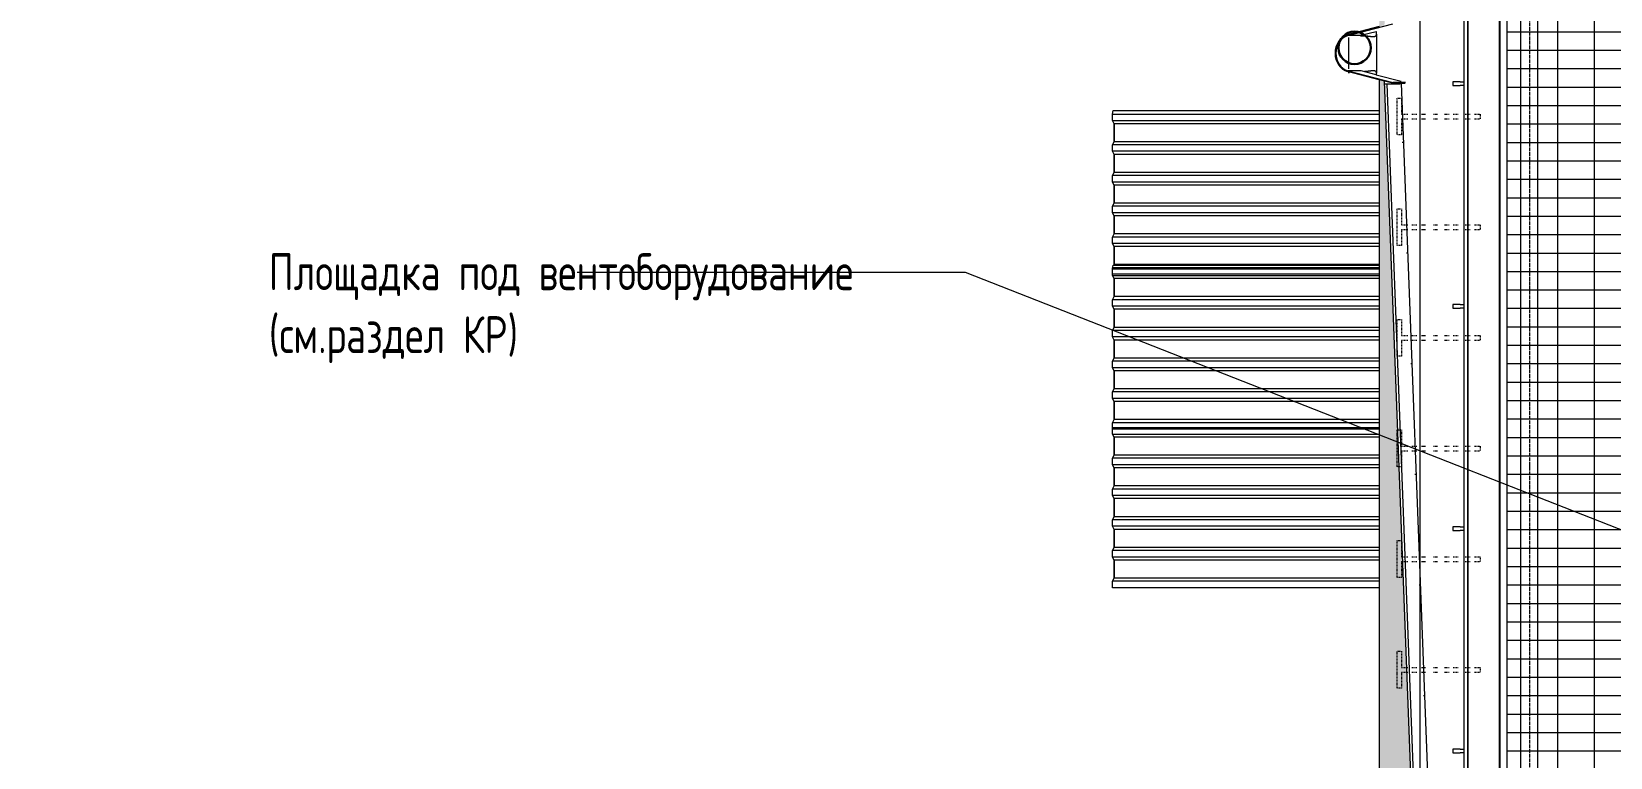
# Model space of a CAD drawing. Header units: millimetres. Extents: x -10178924 to 11692288, y -947381 to 58396.
# Drawn here: x 37725 to 46286, y -540335 to -536399 of the extents above; entities that cross this region are included whole.
import ezdxf

# ---------------------------------------------------------------- set-up
doc = ezdxf.new("R2010")
doc.units = ezdxf.units.MM
for name, pattern in [('ADSK_Линия сетки', [25, 20, -2.5, 0, -2.5]), ('ADSK_Скрыто', [6, 3, -3]), ('ADSK_Штриховая_ш3 п1_5', [4.5, 3, -1.5])]:
    doc.linetypes.add(name, pattern=pattern)
for name, color, linetype, lineweight in [('Аннотация', 7, 'Continuous', 18), ('Антураж', 7, 'Continuous', 18), ('Крыша', 7, 'Continuous', 9), ('Крыша штриховка', 7, 'Continuous', 9), ('Обобщенные модели', 7, 'Continuous', 18), ('Ограждение', 7, 'Continuous', 9), ('Оси', 253, 'Continuous', 9), ('Перекрытие штриховка', 7, 'Continuous', 18), ('Узлы', 7, 'Continuous', 18)]:
    doc.layers.add(name, color=color, linetype=linetype, lineweight=lineweight)
doc.layers.add('Линии', color=7, linetype='Continuous', lineweight=9, true_color=0x00a600)
doc.styles.add('GOST Common_3', font='GOST_Common.ttf', dxfattribs={"width": 0.8, "height": 350})

# ---------------------------------------------------------------- blocks, each defined once
blk = doc.blocks.new('Водосток - Тип 1 _карниз больше 490мм_-5178134-План кровли АР')
at = {"layer": 'Обобщенные модели'}
for p, q in [((18.8, 405), (25.9, 405)), ((42.4, 405), (125, 405)), ((125, 405), (212.8, 405)), ((229.4, 405), (231.2, 405)), ((125, 255), (18.8, 255)), ((231.2, 255), (125, 255))]:
    blk.add_line(p, q, dxfattribs=at)
for points in [[(24.8, 403.9), (23.1, 404.7), (21.1, 405), (18.8, 405)], [(231.2, 405), (230.5, 405), (229.9, 405), (229.3, 404.9)]]:
    blk.add_open_spline(points, degree=3, dxfattribs=at)
for points, knots in [([(18.8, 255), (21.1, 255), (25.1, 255.7), (28.9, 258.6), (30.8, 262.1), (31.6, 264.9), (32, 267.4), (32.1, 269.4), (32.2, 271.5), (32.2, 273.8), (32.1, 276.2), (31.9, 278.7), (31.6, 281.4), (31.3, 284.1), (31, 287), (30.6, 289.9), (30.2, 292.9), (29.8, 296), (29.4, 299.2), (29, 302.4), (28.7, 305.7), (28.3, 310.2), (27.9, 315.1), (27.7, 319), (27.6, 320.5)], [-1, -1, -1, -1, -0.9411765, -0.8823529, -0.8529412, -0.8235294, -0.8088235, -0.7941176, -0.7794118, -0.7647059, -0.75, -0.7352941, -0.7205882, -0.7058824, -0.6911765, -0.6764706, -0.6617647, -0.6470588, -0.6323529, -0.6176471, -0.6029412, -0.5882353, -0.5588235, -0.5395931, -0.5395931, -0.5395931, -0.5395931]), ([(222.3, 341.4), (222.3, 340), (222.6, 333.8), (222.6, 325.2), (222.2, 315.9), (221.7, 310.2), (221.3, 305.7), (221, 302.4), (220.6, 299.2), (220.2, 296), (219.8, 292.9), (219.4, 289.9), (219, 286.9), (218.7, 284.1), (218.4, 281.4), (218.1, 278.7), (217.9, 276.2), (217.8, 273.8), (217.8, 271.5), (217.9, 269.4), (218, 267.3), (218.4, 264.9), (219.2, 262.1), (221.1, 258.5), (224.9, 255.7), (228.9, 255), (231.2, 255)], [-0.5476868, -0.5476868, -0.5476868, -0.5476868, -0.5294118, -0.4705882, -0.4411765, -0.4117647, -0.3970588, -0.3823529, -0.3676471, -0.3529412, -0.3382353, -0.3235294, -0.3088235, -0.2941176, -0.2794118, -0.2647059, -0.25, -0.2352941, -0.2205882, -0.2058824, -0.1911765, -0.1764706, -0.1470588, -0.1176471, -0.0588235, 0, 0, 0, 0])]:
    blk.add_open_spline(points, degree=3, knots=knots, dxfattribs=at)
blk = doc.blocks.new('Roof Cladding - 833x50mm-3052852-План кровли АР')
at = {"layer": 'Обобщенные модели'}
for p, q in [((43585.6, 27677.1), (43589.8, 27697.1)), ((43585.6, 27642.1), (43585.6, 27677.1)), ((43585.6, 27677.1), (45031.9, 27677.1)), ((43589.8, 27697.1), (45031.9, 27697.1)), ((43595.7, 27625.1), (43585.6, 27642.1)), ((43585.6, 27642.1), (45031.9, 27642.1)), ((43595.7, 27527.4), (43595.7, 27625.1)), ((45031.9, 27625.1), (43595.7, 27625.1)), ((43585.6, 27510.4), (43595.7, 27527.4)), ((43585.6, 27475.4), (43585.6, 27510.4)), ((45031.9, 27510.4), (43585.6, 27510.4)), ((45031.9, 27527.4), (43595.7, 27527.4)), ((43595.7, 27458.4), (43585.6, 27475.4)), ((45031.9, 27475.4), (43585.6, 27475.4)), ((43595.7, 27360.7), (43595.7, 27458.4)), ((45031.9, 27458.4), (43595.7, 27458.4)), ((43585.6, 27343.7), (43595.7, 27360.7)), ((43585.6, 27308.7), (43585.6, 27343.7)), ((45031.9, 27343.7), (43585.6, 27343.7)), ((45031.9, 27360.7), (43595.7, 27360.7)), ((43595.7, 27291.7), (43585.6, 27308.7)), ((45031.9, 27308.7), (43585.6, 27308.7)), ((43595.7, 27194), (43595.7, 27291.7)), ((45031.9, 27291.7), (43595.7, 27291.7)), ((43585.6, 27177), (43595.7, 27194)), ((43585.6, 27142), (43585.6, 27177)), ((45031.9, 27177), (43585.6, 27177)), ((43595.7, 27125), (43585.6, 27142)), ((45031.9, 27142), (43585.6, 27142)), ((45031.9, 27194), (43595.7, 27194)), ((43595.7, 27027.3), (43595.7, 27125)), ((45031.9, 27125), (43595.7, 27125)), ((43585.6, 27010.3), (43595.7, 27027.3)), ((43585.6, 26975.3), (43585.6, 27010.3)), ((45031.9, 27010.3), (43585.6, 27010.3)), ((43595.7, 26958.3), (43585.6, 26975.3)), ((45031.9, 26975.3), (43585.6, 26975.3)), ((45031.9, 27027.3), (43595.7, 27027.3)), ((43595.7, 26860.6), (43595.7, 26958.3)), ((45031.9, 26958.3), (43595.7, 26958.3)), ((43585.6, 26843.6), (43587.7, 26847.1)), ((43585.6, 26808.6), (43585.6, 26843.6)), ((45031.9, 26843.6), (43585.6, 26843.6)), ((45031.9, 26808.6), (43585.6, 26808.6)), ((43593.6, 26857.1), (43595.7, 26860.6)), ((45031.9, 26860.6), (43595.7, 26860.6))]:
    blk.add_line(p, q, dxfattribs=at)
blk = doc.blocks.new('Roof Cladding - 833x50mm-V23-План кровли АР')
at = {"layer": 'Обобщенные модели'}
for p, q in [((43585.6, 26802.1), (43585.6, 26837.1)), ((43585.6, 26837.1), (45031.9, 26837.1)), ((43595.7, 26785.1), (43585.6, 26802.1)), ((43585.6, 26802.1), (45031.9, 26802.1)), ((43587.7, 26847.1), (43589.8, 26857.1)), ((43589.8, 26857.1), (45031.9, 26857.1)), ((43595.7, 26687.4), (43595.7, 26785.1)), ((45031.9, 26785.1), (43595.7, 26785.1)), ((43585.6, 26670.4), (43595.7, 26687.4)), ((43585.6, 26635.4), (43585.6, 26670.4)), ((45031.9, 26670.4), (43585.6, 26670.4)), ((43595.7, 26618.4), (43585.6, 26635.4)), ((45031.9, 26635.4), (43585.6, 26635.4)), ((45031.9, 26687.4), (43595.7, 26687.4)), ((43595.7, 26520.7), (43595.7, 26618.4)), ((45031.9, 26618.4), (43595.7, 26618.4)), ((43585.6, 26503.7), (43595.7, 26520.7)), ((43585.6, 26468.7), (43585.6, 26503.7)), ((45031.9, 26503.7), (43585.6, 26503.7)), ((43595.7, 26451.7), (43585.6, 26468.7)), ((45031.9, 26468.7), (43585.6, 26468.7)), ((45031.9, 26520.7), (43595.7, 26520.7)), ((43595.7, 26354), (43595.7, 26451.7)), ((45031.9, 26451.7), (43595.7, 26451.7)), ((43585.6, 26337), (43595.7, 26354)), ((43585.6, 26302), (43585.6, 26337)), ((45031.9, 26337), (43585.6, 26337)), ((43595.7, 26285), (43585.6, 26302)), ((45031.9, 26302), (43585.6, 26302)), ((45031.9, 26354), (43595.7, 26354)), ((43595.7, 26187.3), (43595.7, 26285)), ((45031.9, 26285), (43595.7, 26285)), ((43585.6, 26170.3), (43595.7, 26187.3)), ((43585.6, 26135.3), (43585.6, 26170.3)), ((45031.9, 26170.3), (43585.6, 26170.3)), ((43595.7, 26118.3), (43585.6, 26135.3)), ((45031.9, 26135.3), (43585.6, 26135.3)), ((45031.9, 26187.3), (43595.7, 26187.3)), ((43595.7, 26020.6), (43595.7, 26118.3)), ((45031.9, 26118.3), (43595.7, 26118.3)), ((43585.6, 26003.6), (43595.7, 26020.6)), ((43585.6, 25968.6), (43585.6, 26003.6)), ((45031.9, 26003.6), (43585.6, 26003.6)), ((45031.9, 25968.6), (43585.6, 25968.6)), ((45031.9, 26020.6), (43595.7, 26020.6))]:
    blk.add_line(p, q, dxfattribs=at)
blk = doc.blocks.new('Roof Cladding - 833x50mm-V24-План кровли АР')
at = {"layer": 'Обобщенные модели'}
for p, q in [((43585.6, 25942.1), (43585.6, 25977.1)), ((43585.6, 25977.1), (45031.9, 25977.1)), ((43595.7, 25925.1), (43585.6, 25942.1)), ((43585.6, 25942.1), (45031.9, 25942.1)), ((43595.7, 25827.4), (43595.7, 25925.1)), ((45031.9, 25925.1), (43595.7, 25925.1)), ((43585.6, 25810.4), (43595.7, 25827.4)), ((43585.6, 25775.4), (43585.6, 25810.4)), ((45031.9, 25810.4), (43585.6, 25810.4)), ((43595.7, 25758.4), (43585.6, 25775.4)), ((45031.9, 25775.4), (43585.6, 25775.4)), ((45031.9, 25827.4), (43595.7, 25827.4)), ((43595.7, 25660.7), (43595.7, 25758.4)), ((45031.9, 25758.4), (43595.7, 25758.4)), ((43585.6, 25643.7), (43595.7, 25660.7)), ((43585.6, 25608.7), (43585.6, 25643.7)), ((45031.9, 25643.7), (43585.6, 25643.7)), ((43595.7, 25591.7), (43585.6, 25608.7)), ((45031.9, 25608.7), (43585.6, 25608.7)), ((45031.9, 25660.7), (43595.7, 25660.7)), ((43595.7, 25494), (43595.7, 25591.7)), ((45031.9, 25591.7), (43595.7, 25591.7)), ((43585.6, 25477), (43595.7, 25494)), ((43585.6, 25442), (43585.6, 25477)), ((45031.9, 25477), (43585.6, 25477)), ((43595.7, 25425), (43585.6, 25442)), ((45031.9, 25442), (43585.6, 25442)), ((45031.9, 25494), (43595.7, 25494)), ((43595.7, 25327.3), (43595.7, 25425)), ((45031.9, 25425), (43595.7, 25425)), ((43585.6, 25310.3), (43595.7, 25327.3)), ((43585.6, 25275.3), (43585.6, 25310.3)), ((45031.9, 25310.3), (43585.6, 25310.3)), ((43595.7, 25258.3), (43585.6, 25275.3)), ((45031.9, 25275.3), (43585.6, 25275.3)), ((45031.9, 25327.3), (43595.7, 25327.3)), ((43595.7, 25160.6), (43595.7, 25258.3)), ((45031.9, 25258.3), (43595.7, 25258.3)), ((43585.6, 25143.6), (43595.7, 25160.6)), ((43585.6, 25108.6), (43585.6, 25143.6)), ((45031.9, 25143.6), (43585.6, 25143.6)), ((45031.9, 25108.6), (43585.6, 25108.6)), ((45031.9, 25160.6), (43595.7, 25160.6))]:
    blk.add_line(p, q, dxfattribs=at)
blk = doc.blocks.new('Ограждение - 20 доп поручень 300-1864261-План кровли АР')
at = {"layer": 'Ограждение'}
for p, q in [((-60, 10), (-40, 10)), ((-60, 10), (-60, -10)), ((0, 10), (-40, 10)), ((0, -10), (0, 10)), ((-40, -10), (-60, -10)), ((-40, -10), (0, -10))]:
    blk.add_line(p, q, dxfattribs=at)
blk = doc.blocks.new('Ограждение - Ограждение-2940136-План кровли АР')
at = {"rotation": 180}
for p in [(45431.9, 27841.7), (45431.9, 26635.4), (45431.9, 25429.1), (45431.9, 24222.9)]:
    blk.add_blockref('Ограждение - 20 доп поручень 300-1864261-План кровли АР', p, dxfattribs=at)
blk = doc.blocks.new('Тип верхнего поручня - Верхний поручень_Внутренний_-2940138-План кровли АР')
at = {"layer": 'Ограждение'}
for p, q in [((45491.9, 20538.2), (45491.9, 38698.2)), ((45511.9, 38698.2), (45511.9, 20528.2))]:
    blk.add_line(p, q, dxfattribs=at)
blk = doc.blocks.new('Тип верхнего поручня - Верхний поручень_Внутренний_-V31-План кровли АР')
at = {"layer": 'Ограждение'}
for p, q in [((45491.9, 20538.2), (45491.9, 38698.2)), ((45511.9, 20528.2), (45511.9, 38698.2))]:
    blk.add_line(p, q, dxfattribs=at)
blk = doc.blocks.new('Антураж 5 - Антураж 5-5657084-План кровли АР')
at = {"layer": 'Антураж'}
for p, q in [((45031.9, 28151.9), (44860.1, 28107.3)), ((44861.2, 28102.4), (45105.3, 28165.8)), ((44932.8, 28102.4), (44861.2, 28102.4)), ((45015.8, 28124), (44932.8, 28102.4)), ((45015.8, 28124.6), (45015.8, 28104.8)), ((44861.2, 27912.2), (45105.3, 27848.8)), ((44932.8, 27912.2), (44861.2, 27912.2)), ((45015.8, 27890.6), (44934.2, 27911.8)), ((45031.9, 27862.7), (44860.1, 27907.3)), ((45015.8, 27904.5), (45015.8, 27890)), ((45015.8, 27890), (45151, 27854.9)), ((45104.3, 27843.9), (45060.3, 27855.3)), ((45060.9, 27840.8), (45075.8, 27841.6)), ((45353.2, 20578.4), (45075.8, 27841.6)), ((45075.8, 27841.6), (45145.1, 27841.6)), ((45105.3, 27848.8), (45104.3, 27843.9)), ((45104.3, 27843.9), (45173.5, 27843.9)), ((45174.5, 27848.8), (45105.3, 27848.8)), ((45151.5, 27843.9), (45420, 20813))]:
    blk.add_line(p, q, dxfattribs=at)
for major_axis, start_param, end_param in [((0, 103.5), 0.260302, 2.881291), ((0, 98.5), 0.261202, 2.88039)]:
    blk.add_ellipse((44883.5, 28007.3), major_axis=major_axis, ratio=0.87865, start_param=start_param, end_param=end_param, dxfattribs=at)
blk = doc.blocks.new('Ограждение - Ограждение-5946517-План кровли АР')
at = {"layer": 'Ограждение'}
for p, q in [((45686.6, 29195.8), (45686.6, 22139.5)), ((45726.6, 29195.8), (45686.6, 29195.8)), ((49113.6, 29195.8), (45726.6, 29195.8)), ((45726.6, 22139.5), (45726.6, 29195.8)), ((45726.6, 29195.8), (45726.6, 29155.8)), ((49113.6, 29155.8), (49113.6, 29195.8)), ((45726.6, 29155.8), (49113.6, 29155.8)), ((49121.1, 29188.3), (49113.6, 29188.3)), ((49113.6, 29163.3), (49121.1, 29163.3)), ((49113.6, 29155.8), (49113.6, 22099.5)), ((49153.6, 29155.8), (49113.6, 29155.8)), ((49121.1, 29163.3), (49121.1, 29188.3)), ((49121.1, 29163.3), (49121.1, 29155.8)), ((49146.1, 29163.3), (49121.1, 29163.3)), ((49146.1, 29155.8), (49146.1, 29163.3)), ((49153.6, 22099.5), (49153.6, 29155.8)), ((49113.6, 22139.5), (45686.6, 22139.5)), ((45686.6, 22139.5), (45726.6, 22139.5)), ((45686.6, 22139.5), (45686.6, 22099.5)), ((45686.6, 22099.5), (49113.6, 22099.5)), ((49113.6, 22099.5), (49113.6, 22139.5)), ((49113.6, 22099.5), (49153.6, 22099.5))]:
    blk.add_line(p, q, dxfattribs=at)
blk = doc.blocks.new('Кровля')
at = {"layer": 'Крыша штриховка'}
h = blk.add_hatch(dxfattribs=at)
h.set_pattern_fill('FP_26', color=256, style=0, pattern_type=2)
h.set_pattern_definition([(0, (10149.95, 0), (0, 600), [])])
h.paths.add_polyline_path([(50445.1, 13616.2), (50445.1, 28998.9), (50422.8, 28998.9), (50422.8, 13648.2)])
h.paths.add_polyline_path([(50337, 13771), (50337, 28998.9), (50104.5, 28998.9), (50104.5, 30398.9), (50337, 30398.9), (50337, 38618.7), (50388.4, 38618.7), (46293.6, 42523), (46410, 39476.8), (47180.4, 39476.3), (47182.9, 39472.4), (47182.9, 39450.4), (47178.5, 39446.8), (47050.3, 39446.8), (47050.3, 39023), (47027.3, 39023), (47027.3, 39446.8), (46694.4, 39446.8), (46694.4, 39023), (46671.4, 39023), (46671.4, 39446.8), (46411.1, 39446.8), (46427.3, 39022.4), (47180.4, 39021.9), (47182.9, 39018.8), (47182.9, 38996), (47178.5, 38992.4), (46428.5, 38992.4), (46446.3, 38524.7), (47985.3, 38524.7), (47985.3, 39444.6), (48379.4, 39444.6), (48379.4, 38524.7), (48641.7, 38524.7), (48641.7, 39444.6), (49035.8, 39444.6), (49035.8, 38044.6), (48823.1, 38044.6), (48822.4, 34256), (47001.5, 34256), (47001.5, 32933.2), (46607.4, 32933.2), (46607.4, 34256), (46503.4, 34256), (46437.7, 32535), (49329.1, 32535), (49329.1, 30515), (46394.7, 30515), (46394.7, 29513.3), (46322.3, 29513.3), (46310.1, 29195.8), (46545.3, 29195.8), (46545.3, 30398.9), (46939.5, 30398.9), (46939.5, 29195.8), (47156.4, 29195.8), (47156.4, 30398.9), (47550.5, 30398.9), (47550.5, 29195.8), (47804.3, 29195.8), (47804.3, 30398.9), (48198.4, 30398.9), (48198.4, 29195.8), (48419.1, 29195.8), (48419.1, 30398.9), (48813.2, 30398.9), (48813.2, 29195.8), (49072.1, 29195.8), (49072.1, 30332), (49466.2, 30332), (49466.2, 28932), (49153.6, 28932), (49152.9, 22099.5), (46490.2, 22099.5), (46599.2, 19245.6), (46596.8, 19245.6), (46510.4, 19250.8), (50313.4, 13804.7)])
h.paths.add_polyline_path([(48169.6, 20770), (47066.7, 20770), (47066.7, 21869.8), (48169.6, 21869.8), (48169.6, 21282)])
h.paths.add_polyline_path([(45420, 20812.3), (45151, 27843.9), (45104.3, 27843.9), (45060.3, 27854.9), (45060.9, 27840.8), (45078.7, 27841.6), (45145.1, 27841.4), (45413.2, 20822), (45419.2, 20813.5)])
h.paths.add_polyline_path([(50196.7, 21550.5), (48565.6, 21551), (48562.4, 21554.9), (48560.5, 21561.6), (48560.5, 21569.4), (48562.4, 21576.1), (48565.6, 21580), (48567.4, 21580.5), (48628.5, 21580.5), (48628.5, 22005), (48565.6, 22005.5), (48562.4, 22009.3), (48560.5, 22016.1), (48560.5, 22023.8), (48562.4, 22030.6), (48565.6, 22034.4), (48567.4, 22035), (50203.6, 22034.4), (50206.8, 22030.6), (50208.9, 22019.9), (50206.8, 22009.3), (50201.7, 22005), (50073.5, 22005), (50073.5, 21581.1), (50050.5, 21581.1), (50050.5, 22005), (49717.6, 22005), (49717.6, 21581.1), (49694.6, 21581.1), (49694.6, 22005), (49361.8, 22005), (49361.8, 21581.1), (49338.8, 21581.1), (49338.8, 22005), (49005.9, 22005), (49005.9, 21582), (48982.9, 21582), (48982.9, 22005), (48651.5, 22005), (48651.5, 21580.5), (50203.6, 21580), (50206.8, 21576.1), (50208.9, 21565.5), (50206.8, 21554.9), (50201.7, 21550.5), (50198.1, 21550.5)])
h.paths.add_polyline_path([(49415.1, 26660), (49410.9, 26660.4), (49410.9, 28046.6), (50279.6, 28046.6), (50279.6, 26660), (49776.5, 26660)])
h.paths.add_polyline_path([(45060.5, 28159.3), (45092.9, 28167.7), (45060.9, 28168.5), (45060.5, 28159.8)])
h.paths.add_polyline_path([(45151.7, 28170.7), (45437, 35643.4), (45286.9, 39575.5), (45286.9, 39545), (45281.6, 39545), (45430.6, 35643.1), (45145.3, 28170.7), (45151.2, 28170.7)])
h.paths.add_polyline_path([(49946, 28932), (49704.7, 28932), (49704.7, 30332), (50098.9, 30332), (50098.9, 28932), (49957.1, 28932)])
h.paths.add_polyline_path([(50445.1, 30398.9), (50445.1, 38564.7), (50422.8, 38586), (50422.8, 30398.9)])
h.paths.add_polyline_path([(46381.9, 30913.3), (46381.9, 30914), (46380.2, 30913.3)])
h.paths.add_polyline_path([(47558.2, 32831.5), (47284.6, 32831.5), (47284.6, 34030), (48477.1, 34030), (48477.1, 32831.5), (47608.3, 32831.5)])
h.paths.add_polyline_path([(45060.9, 37345), (45281.3, 37345), (45252.7, 38095), (45031.9, 38095), (45031.9, 37345)])
h.paths.add_polyline_path([(47763.1, 38544.6), (47398.4, 38544.6), (47398.4, 39944.6), (47792.5, 39944.6), (47792.5, 38544.6), (47764.8, 38544.6)])
h.paths.add_polyline_path([(45281.2, 39595), (45286.1, 39595), (45151.1, 43118.1), (45145.2, 43117.9), (45279.7, 39595)])
h.paths.add_polyline_path([(45067.7, 43118), (45078.7, 43118.4), (45103, 43118.4), (45067.3, 43127.7), (45067.6, 43118.1)])
h.paths.add_polyline_path([(45176.8, 43440.6), (45181.9, 43442), (45215.3, 43551.1), (45209.9, 43556.2), (45175.9, 43444.9), (45176.5, 43442)])
at = {"layer": 'Перекрытие штриховка', "lineweight": 9, "true_color": 0x787878}
h = blk.add_hatch(dxfattribs=at)
h.set_pattern_fill('FP_52', color=8, style=0, pattern_type=2)
h.set_pattern_definition([(0, (0, 0), (0, 100), []), (90, (0, 0), (-200, 1e-14), [])])
h.paths.add_polyline_path([(45726.6, 22139.5), (49113.6, 22139.5), (49113.6, 29155.8), (45726.6, 29155.8), (45726.6, 22161.1)])
h.paths.add_polyline_path([(49119.5, 29155.8), (49121.1, 29155.8), (49121.1, 29163.3), (49113.6, 29163.3), (49114.3, 29155.8), (49116.3, 29155.8)])
h.paths.add_polyline_path([(49128.4, 29163.3), (49133.6, 29163.3), (49133.6, 29175.8), (49122.8, 29175.8), (49123.6, 29163.3), (49128.4, 29163.3)])
h.paths.add_polyline_path([(49122.8, 29169.5), (49122.8, 29175.8), (49121.1, 29175.8), (49121.1, 29169.5)])
h.paths.add_polyline_path([(49121.5, 29163.3), (49122.8, 29163.3), (49122.8, 29169.5), (49121.1, 29169.5), (49121.1, 29163.3)])
at = {"layer": 'Узлы', "true_color": 0xffffff}
h = blk.add_hatch(color=7, dxfattribs=at)
h.paths.add_polyline_path([(41826.4, -521.9), (49650.9, -521.9), (49650.9, 475.1), (49562.8, 474), (49503.2, -470.6), (45149.2, -323.1), (41142.1, -458.2), (41079.8, -77.1), (41079.8, -521.9), (41465, -521.9)])
h.paths.add_polyline_path([(-453.6, -388.9), (8078.1, -388.9), (8077.3, -26.3), (7973.5, -276.8), (3655.9, -146.8), (-674.6, -298.6), (-736.9, 259.3), (-736.9, -388.9)])
h.paths.add_polyline_path([(41079.8, 177.9), (41097.9, 182.8), (41188.3, 1719.8), (35856.5, 1526.9), (35850.1, 1488.2), (41079.8, 1488.2), (41079.8, 182)])
h.paths.add_polyline_path([(8078.1, 312.2), (8078.1, 1488.2), (12889.9, 1488.2), (12882.6, 1527), (8005.2, 1701.9), (8062.3, 316.3)])
h.paths.add_polyline_path([(-736.9, 502.7), (-468.8, 8048.7), (-6523.1, 7837.4), (-6529.6, 7798.6), (-736.9, 7798.6), (-736.9, 522.8)])
h.paths.add_polyline_path([(49650.9, 797.5), (49650.9, 7859.4), (55891.9, 7859.4), (55891.9, 8470.8), (55881.1, 8467.5), (55687, 7999.8), (49350.5, 8221), (49618.7, 803.5), (49632.8, 802.6), (49650.1, 797.7)])
h.paths.add_polyline_path([(16530.7, 1488.2), (35571.8, 1488.2), (35566.4, 1520.3), (29060, 1756.5), (29059.6, 1633.4), (19380, 1633.4), (19380, 1744.1), (13174.7, 1526.9), (13168.2, 1488.2), (15807.9, 1488.2)])
h.paths.add_polyline_path([(-7227.8, 7798.6), (-6807.9, 7798.6), (-6813, 7829.1), (-7122.5, 7899.2), (-6947.6, 14171.4), (-7182.5, 20168.5), (-7227.8, 20180.1), (-7227.8, 7899.2)])
h.paths.add_polyline_path([(55891.9, 8773.7), (55891.9, 16804.8), (55861.4, 16796.7), (55713, 12784.8), (55861.2, 8781.6), (55864.6, 8780.7)])
h.paths.add_polyline_path([(24355.3, 13320.2), (32597, 13639), (32606.4, 13678.1), (16107.8, 13678.1), (16117.8, 13638.2), (24355.3, 13320.2)])
h.paths.add_polyline_path([(10664.9, 13409.4), (15825, 13609.8), (15841.3, 13678.1), (11105, 13678.1), (11105, 21012.5), (10508.5, 21012), (10529.1, 20925.4), (10923.6, 20798), (10667.1, 13472.9)])
h.paths.add_polyline_path([(38181.7, 13414.1), (37897.5, 20847.2), (38471.4, 21009.5), (38481.1, 21051.3), (37706.7, 21051.3), (37706.7, 13678.1), (32878, 13678.1), (32887.7, 13637.6), (38174.9, 13414.4)])
h.paths.add_polyline_path([(55891.9, 17107.6), (55891.9, 32796.3), (55861.3, 32788.2), (55572.3, 24949.4), (55861.2, 17115.6), (55864.6, 17114.7)])
h.paths.add_polyline_path([(-7227.8, 20474.6), (-7182.8, 20486.1), (-6960.1, 26174.2), (-7182.6, 31854.5), (-7227.8, 31866), (-7227.8, 20478.7)])
h.paths.add_polyline_path([(45338.1, 20583.1), (45060.3, 27855.3), (45031.9, 27862.7), (45031.9, 21051.3), (38748.9, 21051.3), (38758.7, 21008.8), (45143.6, 20595.7)])
h.paths.add_polyline_path([(3392.9, 20705.4), (10228.7, 20955.9), (10241.6, 21012.5), (3737.3, 21012.5), (3737.3, 28192.7), (3693.8, 28181.5), (3395.2, 20761.3)])
h.paths.add_polyline_path([(45031.9, 28151.9), (45060.5, 28159.8), (45349.7, 35731.9), (45288.1, 37345), (45031.9, 37345), (45031.9, 28159.8)])
h.paths.add_polyline_path([(3737.3, 28469.4), (3737.3, 42947.5), (3702.4, 42938.6), (3419.3, 35707.7), (3702.4, 28478.4), (3736.8, 28469.6)])
h.paths.add_polyline_path([(-7227.8, 32160.5), (-7192.2, 32169.6), (-7003.4, 37563.7), (-7192, 42951.9), (-7227.8, 42961.1), (-7227.8, 32164.6)])
h.paths.add_polyline_path([(55891.9, 33099.2), (55891.9, 43246.9), (55860, 43238.6), (55675.4, 38159.5), (55861.2, 33107.2), (55864.6, 33106.3)])
h.paths.add_polyline_path([(45071.8, 38095), (45259.5, 38095), (45067.3, 43127.7), (45031.9, 43136.9), (45031.9, 38095), (45070, 38095)])
h.paths.add_polyline_path([(3737.3, 43224.3), (3737.3, 43716.6), (-7227.8, 43716.6), (-7227.8, 43255.6), (-7191.7, 43264.8), (-7067.6, 43609), (-1846.2, 43421.7), (3578, 43616.1), (3702.1, 43233.3), (3736.9, 43224.4)])
h.paths.add_polyline_path([(45031.9, 43426.1), (45104.3, 43444.9), (45207, 43781.1), (50463, 43599.1), (55714, 43781), (55835.6, 43550.7), (55891.9, 43536.1), (55891.9, 43898.8), (45031.9, 43898.8), (45031.9, 43440)])
at = {"layer": 'Аннотация', "lineweight": 9}
for p, q in [((42193.2, 26818.1), (40683.9, 26818.1)), ((42789.5, 26818.1), (42193.2, 26818.1)), ((47932.6, 24797.6), (42789.5, 26818.1))]:
    blk.add_line(p, q, dxfattribs=at)
at = {"layer": 'Крыша'}
for p, q in [((43595.1, 27626.2), (43595.1, 27526.4)), ((43595.1, 27459.5), (43595.1, 27359.7)), ((43595.1, 27292.8), (43595.1, 27193)), ((43595.1, 27126.1), (43595.1, 27026.3)), ((43595.1, 26959.4), (43595.1, 26859.6)), ((43595.1, 26786.2), (43595.1, 26686.4)), ((43595.1, 26619.5), (43595.1, 26519.7)), ((43595.1, 26452.8), (43595.1, 26353)), ((43595.1, 26286.1), (43595.1, 26186.3)), ((43595.1, 26119.4), (43595.1, 26019.6)), ((43595.1, 25926.2), (43595.1, 25826.4)), ((43595.1, 25759.5), (43595.1, 25659.7)), ((43595.1, 25592.8), (43595.1, 25493)), ((43595.1, 25426.1), (43595.1, 25326.3)), ((43595.1, 25259.4), (43595.1, 25159.6))]:
    blk.add_line(p, q, dxfattribs=at)
at = {"layer": 'Линии', "color": 7, "linetype": 'ADSK_Штриховая_ш3 п1_5'}
for p, q in [((45251.9, 43658.8), (45251.9, 20781.3)), ((45891.9, 20051.3), (45891.9, 42898.8))]:
    blk.add_line(p, q, dxfattribs=at)
at = {"layer": 'Линии', "color": 5, "true_color": 0x0000ff}
blk.add_line((45681.9, 43248.8), (45681.9, 20401.3), dxfattribs=at)
at = {"layer": 'Линии', "color": 7}
for p, q in [((45060.3, 27855.3), (45031.9, 27862.7)), ((45031.9, 27862.7), (45031.9, 21051.3)), ((45338.1, 20583.1), (45060.3, 27855.3))]:
    blk.add_line(p, q, dxfattribs=at)
at = {"layer": 'Линии', "color": 7, "linetype": 'ADSK_Скрыто'}
for p, q in [((45128.7, 27564.1), (45128.7, 27764.1)), ((45128.7, 27764.1), (45153.7, 27764.1)), ((45153.7, 27764.1), (45153.7, 27676.6)), ((45153.7, 27676.6), (45188.7, 27676.6)), ((45208.7, 27676.6), (45238.7, 27676.6)), ((45258.7, 27676.6), (45288.7, 27676.6)), ((45323.7, 27676.6), (45353.7, 27676.6)), ((45383.7, 27676.6), (45413.7, 27676.6)), ((45433.7, 27676.6), (45463.7, 27676.6)), ((45498.7, 27676.6), (45528.7, 27676.6)), ((45548.7, 27676.6), (45578.7, 27676.6)), ((45578.7, 27676.6), (45578.7, 27651.6)), ((45153.7, 27651.6), (45153.7, 27564.1)), ((45153.7, 27651.6), (45188.7, 27651.6)), ((45208.7, 27651.6), (45238.7, 27651.6)), ((45258.7, 27651.6), (45288.7, 27651.6)), ((45323.7, 27651.6), (45353.7, 27651.6)), ((45383.7, 27651.6), (45413.7, 27651.6)), ((45433.7, 27651.6), (45463.7, 27651.6)), ((45498.7, 27651.6), (45528.7, 27651.6)), ((45548.7, 27651.6), (45578.7, 27651.6)), ((45153.7, 27564.1), (45128.7, 27564.1)), ((45128.7, 26964.1), (45128.7, 27164.1)), ((45128.7, 27164.1), (45153.7, 27164.1)), ((45153.7, 27164.1), (45153.7, 27076.6)), ((45153.7, 27076.6), (45188.7, 27076.6)), ((45208.7, 27076.6), (45238.7, 27076.6)), ((45258.7, 27076.6), (45288.7, 27076.6)), ((45323.7, 27076.6), (45353.7, 27076.6)), ((45383.7, 27076.6), (45413.7, 27076.6)), ((45433.7, 27076.6), (45463.7, 27076.6)), ((45498.7, 27076.6), (45528.7, 27076.6)), ((45548.7, 27076.6), (45578.7, 27076.6)), ((45578.7, 27076.6), (45578.7, 27051.6)), ((45153.7, 27051.6), (45153.7, 26964.1)), ((45153.7, 27051.6), (45188.7, 27051.6)), ((45208.7, 27051.6), (45238.7, 27051.6)), ((45258.7, 27051.6), (45288.7, 27051.6)), ((45323.7, 27051.6), (45353.7, 27051.6)), ((45383.7, 27051.6), (45413.7, 27051.6)), ((45433.7, 27051.6), (45463.7, 27051.6)), ((45498.7, 27051.6), (45528.7, 27051.6)), ((45548.7, 27051.6), (45578.7, 27051.6)), ((45153.7, 26964.1), (45128.7, 26964.1)), ((45128.7, 26364.1), (45128.7, 26564.1)), ((45128.7, 26564.1), (45153.7, 26564.1)), ((45153.7, 26564.1), (45153.7, 26476.6)), ((45153.7, 26476.6), (45188.7, 26476.6)), ((45208.7, 26476.6), (45238.7, 26476.6)), ((45258.7, 26476.6), (45288.7, 26476.6)), ((45323.7, 26476.6), (45353.7, 26476.6)), ((45383.7, 26476.6), (45413.7, 26476.6)), ((45433.7, 26476.6), (45463.7, 26476.6)), ((45498.7, 26476.6), (45528.7, 26476.6)), ((45548.7, 26476.6), (45578.7, 26476.6)), ((45578.7, 26476.6), (45578.7, 26451.6)), ((45153.7, 26451.6), (45153.7, 26364.1)), ((45153.7, 26451.6), (45188.7, 26451.6)), ((45208.7, 26451.6), (45238.7, 26451.6)), ((45258.7, 26451.6), (45288.7, 26451.6)), ((45323.7, 26451.6), (45353.7, 26451.6)), ((45383.7, 26451.6), (45413.7, 26451.6)), ((45433.7, 26451.6), (45463.7, 26451.6)), ((45498.7, 26451.6), (45528.7, 26451.6)), ((45548.7, 26451.6), (45578.7, 26451.6)), ((45153.7, 26364.1), (45128.7, 26364.1)), ((45128.7, 25764.1), (45128.7, 25964.1)), ((45128.7, 25964.1), (45153.7, 25964.1)), ((45153.7, 25964.1), (45153.7, 25876.6)), ((45153.7, 25876.6), (45188.7, 25876.6)), ((45208.7, 25876.6), (45238.7, 25876.6)), ((45258.7, 25876.6), (45288.7, 25876.6)), ((45323.7, 25876.6), (45353.7, 25876.6)), ((45383.7, 25876.6), (45413.7, 25876.6)), ((45433.7, 25876.6), (45463.7, 25876.6)), ((45498.7, 25876.6), (45528.7, 25876.6)), ((45548.7, 25876.6), (45578.7, 25876.6)), ((45578.7, 25876.6), (45578.7, 25851.6)), ((45153.7, 25851.6), (45153.7, 25764.1)), ((45153.7, 25851.6), (45188.7, 25851.6)), ((45208.7, 25851.6), (45238.7, 25851.6)), ((45258.7, 25851.6), (45288.7, 25851.6)), ((45323.7, 25851.6), (45353.7, 25851.6)), ((45383.7, 25851.6), (45413.7, 25851.6)), ((45433.7, 25851.6), (45463.7, 25851.6)), ((45498.7, 25851.6), (45528.7, 25851.6)), ((45548.7, 25851.6), (45578.7, 25851.6)), ((45153.7, 25764.1), (45128.7, 25764.1)), ((45128.7, 25164.1), (45128.7, 25364.1)), ((45128.7, 25364.1), (45153.7, 25364.1)), ((45153.7, 25364.1), (45153.7, 25276.6)), ((45153.7, 25276.6), (45188.7, 25276.6)), ((45208.7, 25276.6), (45238.7, 25276.6)), ((45258.7, 25276.6), (45288.7, 25276.6)), ((45323.7, 25276.6), (45353.7, 25276.6)), ((45383.7, 25276.6), (45413.7, 25276.6)), ((45433.7, 25276.6), (45463.7, 25276.6)), ((45498.7, 25276.6), (45528.7, 25276.6)), ((45548.7, 25276.6), (45578.7, 25276.6)), ((45578.7, 25276.6), (45578.7, 25251.6)), ((45153.7, 25251.6), (45153.7, 25164.1)), ((45153.7, 25251.6), (45188.7, 25251.6)), ((45208.7, 25251.6), (45238.7, 25251.6)), ((45258.7, 25251.6), (45288.7, 25251.6)), ((45323.7, 25251.6), (45353.7, 25251.6)), ((45383.7, 25251.6), (45413.7, 25251.6)), ((45433.7, 25251.6), (45463.7, 25251.6)), ((45498.7, 25251.6), (45528.7, 25251.6)), ((45548.7, 25251.6), (45578.7, 25251.6)), ((45153.7, 25164.1), (45128.7, 25164.1)), ((45128.7, 24564.1), (45128.7, 24764.1)), ((45128.7, 24764.1), (45153.7, 24764.1)), ((45153.7, 24764.1), (45153.7, 24676.6)), ((45153.7, 24676.6), (45188.7, 24676.6)), ((45208.7, 24676.6), (45238.7, 24676.6)), ((45258.7, 24676.6), (45288.7, 24676.6)), ((45323.7, 24676.6), (45353.7, 24676.6)), ((45383.7, 24676.6), (45413.7, 24676.6)), ((45433.7, 24676.6), (45463.7, 24676.6)), ((45498.7, 24676.6), (45528.7, 24676.6)), ((45548.7, 24676.6), (45578.7, 24676.6)), ((45578.7, 24676.6), (45578.7, 24651.6)), ((45153.7, 24651.6), (45153.7, 24564.1)), ((45153.7, 24651.6), (45188.7, 24651.6)), ((45208.7, 24651.6), (45238.7, 24651.6)), ((45258.7, 24651.6), (45288.7, 24651.6)), ((45323.7, 24651.6), (45353.7, 24651.6)), ((45383.7, 24651.6), (45413.7, 24651.6)), ((45433.7, 24651.6), (45463.7, 24651.6)), ((45498.7, 24651.6), (45528.7, 24651.6)), ((45548.7, 24651.6), (45578.7, 24651.6)), ((45153.7, 24564.1), (45128.7, 24564.1))]:
    blk.add_line(p, q, dxfattribs=at)
at = {"layer": 'Линии', "color": 7, "lineweight": 30}
blk.add_circle((44898.5, 28036.4), 88, dxfattribs=at)
at = {"layer": 'Оси', "linetype": 'ADSK_Линия сетки'}
blk.add_line((45849.6, -5630.6), (45849.6, 44223), dxfattribs=at)
at = {"layer": 'Антураж'}
blk.add_blockref('Антураж 5 - Антураж 5-5657084-План кровли АР', (0, 0), dxfattribs=at)
at = {"layer": 'Обобщенные модели', "rotation": 90.00000000000031}
blk.add_blockref('Водосток - Тип 1 _карниз больше 490мм_-5178134-План кровли АР', (45271.9, 27879.7), dxfattribs=at)
at = {"layer": 'Обобщенные модели'}
for name in ['Roof Cladding - 833x50mm-3052852-План кровли АР', 'Roof Cladding - 833x50mm-V23-План кровли АР', 'Roof Cladding - 833x50mm-V24-План кровли АР']:
    blk.add_blockref(name, (0, 0), dxfattribs=at)
at = {"layer": 'Ограждение'}
for name in ['Ограждение - Ограждение-2940136-План кровли АР', 'Тип верхнего поручня - Верхний поручень_Внутренний_-2940138-План кровли АР', 'Тип верхнего поручня - Верхний поручень_Внутренний_-V31-План кровли АР', 'Ограждение - Ограждение-5946517-План кровли АР']:
    blk.add_blockref(name, (0, 0), dxfattribs=at)
at = {"layer": 'Аннотация', "lineweight": 9, "insert": (39011.1, 26922.2), "char_height": 200, "width": 3185.1, "attachment_point": 1, "line_spacing_factor": 1.022766, "style": 'GOST Common_3'}
blk.add_mtext('\\pxt1.8,3.6,5.4,7.2,9,10.8,12.6,14.4,16.2,18,19.8,21.6,23.4,25.2,27,28.8,30.6,32.4,34.2,36,37.8,39.6,41.4,43.2,45,46.8,48.6,50.4,52.2,54,55.8,57.6;{Площадка под вентоборудование\\P(см.раздел КР)}', dxfattribs=at)

msp = doc.modelspace()

# ---------------------------------------------------------------- block references
msp.add_blockref('Кровля', (0, -564523.7))

doc.saveas('drawing.dxf')
